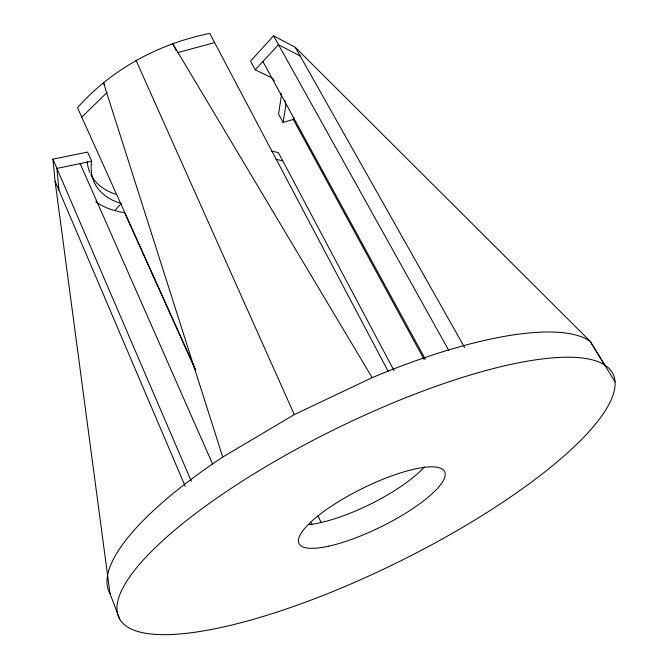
<?xml version="1.0" encoding="UTF-8"?>
<svg xmlns="http://www.w3.org/2000/svg" width="668" height="668" viewBox="0 0 668 668"><rect width="100%" height="100%" fill="white"/><g stroke="black" fill="none" stroke-linecap="round" stroke-linejoin="round"><path stroke-width="1" d="M293.953 117.451A116.566 65.047 -26.3 0 1 293.302 119.455L283.107 122.453L285.929 104.784L284.927 100.81M115.188 210.111L121.467 203.206M604.79 365.045L590.095 341.214L295.264 47.294L273.529 35.822L250.55 61.114L255.234 69.789L271.843 77.905L274.423 80.895M255.234 69.789L278.481 44.706L300.183 56.02M81.763 117.117L107.039 92.476M388.342 371.684L209.76 33.4C159.276 43.579 111.773 68.929 77.513 107.69L195.29 368.986M119.756 619.203L110.053 593.794A272.886 78.089 -26.3 0 1 222.753 457.054L294.296 414.603L372.159 377.637A272.886 78.089 -26.3 0 1 590.095 341.214L615.061 381.887A275.45 73.563 -26.3 0 1 246.049 621.357A275.45 73.563 -26.3 0 1 236.998 484.559A275.45 73.563 -26.3 0 1 615.061 381.887M177.279 52.722L214.612 42.602M119.614 203.005A104.734 58.408 -26.3 0 1 91.65 161.213L56.914 168.403L58.951 190.297M110.053 593.794L55.068 181.195L52.939 159.151L87.575 152.087L91.65 161.213M275.967 159.318L282.731 160.788M271.433 151.068L278.397 152.621L394.011 370.573M372.159 377.637L172.536 43.395L175.985 50.175M295.264 47.294L464.577 347.444M273.529 35.822L448.754 350.408M262.975 61.631L425.316 359.217M293.302 119.455L424.046 359.351M283.107 122.453L278.564 114.044L281.295 96.284A104.325 58.909 -26.3 0 0 281.053 93.111M317.951 515.679L321.066 522.267M310.645 522.125L311.973 524.956M104.684 85.145L103.356 82.306L222.753 457.054M195.582 370.189L124.599 212.658A116.566 65.047 -26.3 0 1 95.783 201.753M135.971 60.195L294.296 414.603M80.152 163.593L212.666 464.202M52.939 159.151L191.382 481.361M55.068 181.195L185.195 486.304M424.447 466.99A80.477 22.637 -26.3 0 1 309.05 524.605M115.689 194.296A104.325 58.909 -26.3 0 1 90.764 174.431M89.896 172.553A104.325 58.909 -26.3 0 1 87.257 161.731M328.681 546.19A81.212 21.318 -26.3 0 0 444.813 477.002A81.212 21.318 -26.3 0 0 341.907 499.589A81.212 21.318 -26.3 0 0 328.681 546.19"/></g></svg>
